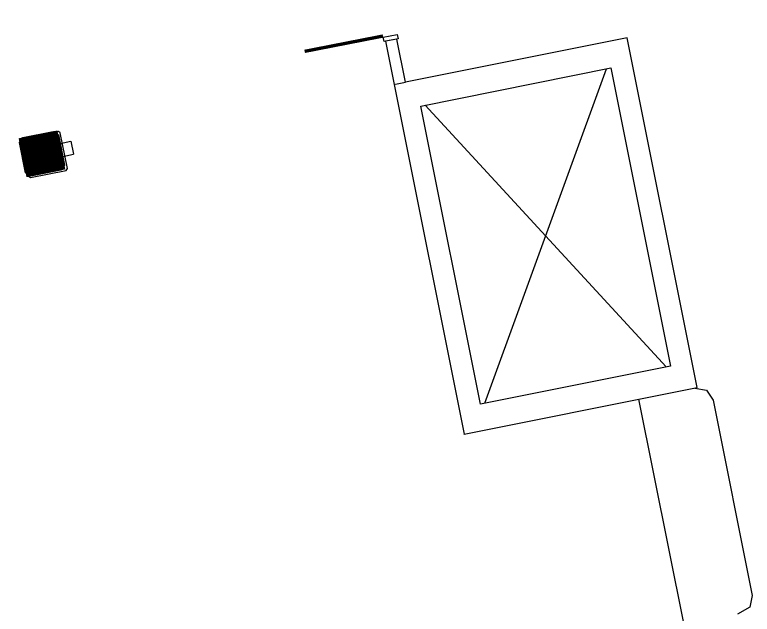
# Model space of a CAD drawing. Header units: inches. Extents: x 69200890 to 69205124, y 27678531 to 27681974.
# Drawn here: x 69201784.9 to 69202120, y 27680055 to 27680327.2 of the extents above; entities that cross this region are included whole.
import ezdxf

# ---------------------------------------------------------------- set-up
doc = ezdxf.new("R2010")
doc.units = ezdxf.units.IN
doc.header["$LTSCALE"] = 10
doc.header["$MEASUREMENT"] = 0
doc.layers.get('0').update_dxf_attribs({"linetype": 'CONTINUOUS'})
for name, color, linetype in [('A-COLS', 5, 'CONTINUOUS'), ('A-DOOR', 2, 'CONTINUOUS'), ('A-FLOR', 3, 'CONTINUOUS'), ('A-WALL', 5, 'CONTINUOUS')]:
    doc.layers.add(name, color=color, linetype=linetype)

# ---------------------------------------------------------------- blocks, each defined once
blk = doc.blocks.new('COL')
at = {"layer": 'A-COLS', "const_width": 18}
blk.add_lwpolyline([(0, 9), (0, -9)], dxfattribs=at)
at = {"layer": 'A-COLS'}
blk.add_lwpolyline([(9, 7), (9, -7), (7, -9), (-7, -9), (-9, -7), (-9, 7), (-7, 9), (7, 9)], close=True, dxfattribs=at)

msp = doc.modelspace()

# ---------------------------------------------------------------- linework, layer by layer
at = {"layer": 'A-DOOR'}
msp.add_lwpolyline([(69201952.21, 27680317.54, 1.51, 1.51, 0), (69201916.61, 27680310.58, 0, 0, 0), (69201916.47, 27680311.32, 0, 0, -0.414214), (69201946.88, 27680352.68, 0, 0, -0.414214)], format="xyseb", dxfattribs=at)
at = {"layer": 'A-FLOR', "lineweight": -3}
for p, q in [((69201998.47, 27680150.83), (69202053.73, 27680302.64)), ((69201971.37, 27680286.14), (69202080.84, 27680167.33)), ((69202093.98, 27680157.72), (69202099.24, 27680156.69)), ((69202099.24, 27680156.69), (69202102.22, 27680152.24)), ((69202089.01, 27680050.15), (69202068.49, 27680152.62)), ((69202102.22, 27680152.24), (69202120, 27680063.5)), ((69202120, 27680063.5), (69202118.96, 27680058.24)), ((69202118.96, 27680058.24), (69202113.28, 27680055.01))]:
    msp.add_line(p, q, dxfattribs=at)
at = {"layer": 'A-WALL', "lineweight": -3}
for p, q in [((69201952.31, 27680317), (69201958.68, 27680318.28)), ((69201958.68, 27680318.28), (69201959.08, 27680316.31)), ((69201952.7, 27680315.04), (69201952.31, 27680317)), ((69201959.08, 27680316.31), (69201952.7, 27680315.04))]:
    msp.add_line(p, q, dxfattribs=at)
at = {"layer": 'A-WALL', "lineweight": 25}
for p, q in [((69201958.46, 27680316.19), (69201953.31, 27680315.16)), ((69201953.31, 27680315.16), (69201957.24, 27680295.55)), ((69201962.39, 27680296.58), (69201958.46, 27680316.19)), ((69201957.86, 27680295.67), (69201962.39, 27680296.58))]:
    msp.add_line(p, q, dxfattribs=at)
at = {"layer": 'A-WALL'}
for p, q in [((69202063.14, 27680316.76), (69201962.39, 27680296.58)), ((69202094.96, 27680157.92), (69202063.14, 27680316.76)), ((69201969.41, 27680285.75), (69202055.69, 27680303.03)), ((69202055.69, 27680303.03), (69202082.8, 27680167.72)), ((69201957.24, 27680295.55), (69201989.06, 27680136.71)), ((69201996.51, 27680150.44), (69201969.41, 27680285.75)), ((69201804.72, 27680274.17), (69201788.54, 27680270.93)), ((69201805.6, 27680273.59), (69201804.72, 27680274.17)), ((69201788.54, 27680270.93), (69201787.95, 27680270.05)), ((69201808.84, 27680257.41), (69201805.6, 27680273.59)), ((69201787.95, 27680270.05), (69201791.2, 27680253.87)), ((69201805.5, 27680268.78), (69201810.4, 27680269.76)), ((69201810.4, 27680269.76), (69201811.58, 27680263.88)), ((69201806.68, 27680262.89), (69201811.58, 27680263.88)), ((69201808.26, 27680256.52), (69201808.84, 27680257.41)), ((69201792.08, 27680253.28), (69201808.26, 27680256.52)), ((69201791.2, 27680253.87), (69201792.08, 27680253.28)), ((69202082.8, 27680167.72), (69201996.51, 27680150.44)), ((69202085.16, 27680155.96), (69202094.96, 27680157.92)), ((69201989.06, 27680136.71), (69202085.16, 27680155.96))]:
    msp.add_line(p, q, dxfattribs=at)
at = {"layer": 'A-WALL', "lineweight": 9}
for p, q in [((69201957.24, 27680295.55), (69201957.86, 27680295.67)), ((69201989.06, 27680136.71), (69201988.94, 27680136.68))]:
    msp.add_line(p, q, dxfattribs=at)

# ---------------------------------------------------------------- block references
at = {"rotation": 11.36903025436198}
msp.add_blockref('COL', (69201797.26, 27680264.06), dxfattribs=at)

doc.saveas('drawing.dxf')
